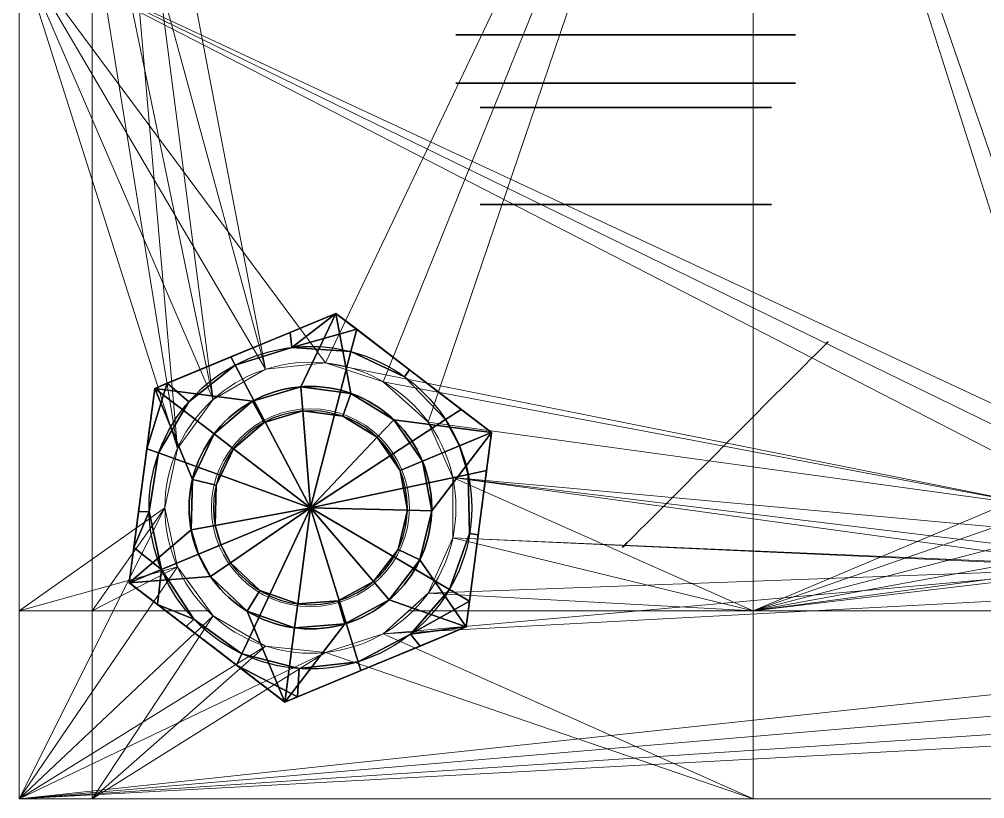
# Model space of a CAD drawing. Header units: millimetres. Extents: x -193 to 143, y -35 to 118.
# Drawn here: x 0 to 39.79, y 0 to 32.14 of the extents above; entities that cross this region are included whole.
import ezdxf
from ezdxf.lldxf.tags import DXFTag

# ---------------------------------------------------------------- set-up
doc = ezdxf.new("R2010")
doc.units = ezdxf.units.MM
doc.layers.add('1', color=7, linetype='Continuous', true_color=0xffffff)
tags = doc.linetypes.add('DASHED', pattern=[25.72, 12.86, -12.86]).pattern_tags.tags
tags[6:7] = [DXFTag(74, 4), DXFTag(75, 0), DXFTag(340, '0'), DXFTag(46, 0.0), DXFTag(50, 0.0), DXFTag(44, 0.0), DXFTag(45, 0.0)]
tags[4:5] = [DXFTag(74, 4), DXFTag(75, 0), DXFTag(340, '0'), DXFTag(46, 0.0), DXFTag(50, 0.0), DXFTag(44, 0.0), DXFTag(45, 0.0)]

# ---------------------------------------------------------------- blocks, each defined once
blk = doc.blocks.new('UG_SURFACE_001')
at = {"layer": '1', "color": 30, "linetype": 'Continuous', "lineweight": 18}
for points in [[(0, 55), (7.985217, 16.458869), (6.518727, 14.44042)], [(6.518727, 14.44042), (6, 12), (0, 7.75), (0, 55)], [(0, 55), (10.145898, 17.706338), (7.985217, 16.458869)], [(12.62717, 17.967131), (10.145898, 17.706338), (0, 55), (30.25, 55)], [(0, 55), (0, 7.75), (0, 46, 12)], [(15, 17.196152), (12.62717, 17.967131), (30.25, 55)], [(30.25, 55), (16.854102, 15.526712), (15, 17.196152)], [(17.868886, 13.24747), (16.854102, 15.526712), (30.25, 55), (30.25, 7.75)], [(30.25, 55), (64.999998, 55), (45.26132, 14.486304), (44.227459, 14.377641)], [(30.25, 7.75), (30.25, 55), (43.327175, 13.857862), (42.716138, 13.016841)], [(44.227459, 14.377641), (43.327175, 13.857862), (30.25, 55)], [(0, 35, 12), (0, 46, 12), (0, 7.75)], [(0, 35, 12), (0, 0, 12), (6, 12, 12), (6.518727, 14.44042, 12)], [(0, 35, 12), (10.145898, 17.706338, 12), (12.62717, 17.967131, 12)], [(12.62717, 17.967131, 12), (42.5, 12, 12), (42.716138, 13.016841, 12), (0, 35, 12)], [(6.518727, 14.44042, 12), (7.985217, 16.458869, 12), (0, 35, 12)], [(7.985217, 16.458869, 12), (10.145898, 17.706338, 12), (0, 35, 12)], [(42.716138, 13.016841, 12), (43.327175, 13.857862, 12), (0, 35, 12)], [(0, 35, 12), (43.327175, 13.857862, 12), (44.227459, 14.377641, 12)], [(44.227459, 14.377641, 12), (45.26132, 14.486304, 12), (129.999995, 35, 12), (0, 35, 12)], [(0, 7.75), (0, 0), (0, 0, 12), (0, 35, 12)], [(12.62717, 17.967131), (12.62717, 17.967131, 12), (10.145898, 17.706338, 12), (10.145898, 17.706338)], [(15, 17.196152), (15, 17.196152, 12), (12.62717, 17.967131, 12), (12.62717, 17.967131)], [(42.5, 12, 12), (12.62717, 17.967131, 12), (15, 17.196152, 12)], [(10.145898, 17.706338), (10.145898, 17.706338, 12), (7.985217, 16.458869, 12), (7.985217, 16.458869)], [(16.854102, 15.526712), (16.854102, 15.526712, 12), (15, 17.196152, 12), (15, 17.196152)], [(15, 17.196152, 12), (16.854102, 15.526712, 12), (42.5, 12, 12)], [(7.985217, 16.458869), (7.985217, 16.458869, 12), (6.518727, 14.44042, 12), (6.518727, 14.44042)], [(17.868886, 13.24747), (17.868886, 13.24747, 12), (16.854102, 15.526712, 12), (16.854102, 15.526712)], [(42.716138, 10.983159, 12), (42.5, 12, 12), (16.854102, 15.526712, 12), (17.868886, 13.24747, 12)], [(6.518727, 14.44042), (6.518727, 14.44042, 12), (6, 12, 12), (6, 12)], [(17.868886, 10.75253), (17.868886, 10.75253, 12), (17.868886, 13.24747, 12), (17.868886, 13.24747)], [(44.227459, 9.622359, 12), (17.868886, 13.24747, 12), (17.868886, 10.75253, 12)], [(17.868886, 13.24747, 12), (43.327175, 10.142138, 12), (42.716138, 10.983159, 12)], [(17.868886, 13.24747, 12), (44.227459, 9.622359, 12), (43.327175, 10.142138, 12)], [(30.25, 7.75), (17.868886, 10.75253), (17.868886, 13.24747)], [(42.716138, 13.016841), (42.5, 12), (30.25, 7.75)], [(0, 0, 12), (6.518727, 9.55958, 12), (6, 12, 12)], [(15, 6.803847, 12), (12.62717, 6.032869, 12), (0, 0, 12), (112.000003, 12, 12)], [(112.518728, 9.55958, 12), (112.000003, 12, 12), (0, 0, 12)], [(6, 12), (6.518727, 9.55958), (0, 7.75)], [(6, 12), (6, 12, 12), (6.518727, 9.55958, 12), (6.518727, 9.55958)], [(45.26132, 9.513696, 12), (15, 6.803847, 12), (112.000003, 12, 12)], [(30.25, 7.75), (42.5, 12), (42.716138, 10.983159)], [(16.854102, 8.473288), (16.854102, 8.473288, 12), (17.868886, 10.75253, 12), (17.868886, 10.75253)], [(17.868886, 10.75253, 12), (16.854102, 8.473288, 12), (45.26132, 9.513696, 12)], [(30.25, 7.75), (16.854102, 8.473288), (17.868886, 10.75253)], [(17.868886, 10.75253, 12), (45.26132, 9.513696, 12), (44.227459, 9.622359, 12)], [(42.716138, 10.983159), (43.327175, 10.142138), (30.25, 7.75)], [(43.327175, 10.142138), (44.227459, 9.622359), (30.25, 7.75)], [(0, 0, 12), (113.985218, 7.541131, 12), (112.518728, 9.55958, 12)], [(7.985217, 7.541131, 12), (6.518727, 9.55958, 12), (0, 0, 12)], [(6.518727, 9.55958), (7.833464, 7.75), (0, 7.75)], [(7.833464, 7.75), (6.518727, 9.55958), (6.518727, 9.55958, 12), (7.985217, 7.541131, 12)], [(30.25, 7.75), (44.227459, 9.622359), (45.26132, 9.513696)], [(45.26132, 9.513696, 12), (16.854102, 8.473288, 12), (15, 6.803847, 12)], [(45.26132, 9.513696), (64.999998, 7.75), (30.25, 7.75)], [(16.050808, 7.75), (15, 6.803847), (15, 6.803847, 12), (16.854102, 8.473288, 12)], [(16.854102, 8.473288, 12), (16.854102, 8.473288), (16.050808, 7.75)], [(30.25, 7.75), (16.050808, 7.75), (16.854102, 8.473288)], [(0, 0), (0, 7.75), (7.833464, 7.75), (7.985217, 7.541131)], [(7.985217, 7.541131, 12), (7.985217, 7.541131), (7.833464, 7.75)], [(15, 6.803847), (16.050808, 7.75), (30.25, 7.75), (30.25, 0)], [(30.25, 7.75), (64.999998, 7.75), (64.999998, 0), (30.25, 0)], [(0, 0, 12), (10.145898, 6.293661, 12), (7.985217, 7.541131, 12)], [(116.145901, 6.293661, 12), (113.985218, 7.541131, 12), (0, 0, 12)], [(7.985217, 7.541131), (10.145898, 6.293661), (0, 0)], [(7.985217, 7.541131), (7.985217, 7.541131, 12), (10.145898, 6.293661, 12), (10.145898, 6.293661)], [(12.62717, 6.032869), (12.62717, 6.032869, 12), (15, 6.803847, 12), (15, 6.803847)], [(30.25, 0), (12.62717, 6.032869), (15, 6.803847)], [(0, 0, 12), (12.62717, 6.032869, 12), (10.145898, 6.293661, 12)], [(0, 0, 12), (129.999995, 0, 12), (118.627168, 6.032869, 12), (116.145901, 6.293661, 12)], [(10.145898, 6.293661), (12.62717, 6.032869), (30.25, 0), (0, 0)], [(10.145898, 6.293661), (10.145898, 6.293661, 12), (12.62717, 6.032869, 12), (12.62717, 6.032869)], [(129.999995, 0, 12), (0, 0, 12), (30.25, 0), (64.999998, 0)], [(0, 0, 12), (0, 0), (30.25, 0)]]:
    blk.add_3dface(points, dxfattribs=at)
blk = doc.blocks.new('stoika_KR1_BODY')
at = {"layer": '1', "color": 30, "linetype": 'Continuous', "lineweight": 18}
for p, q in [((0, 110), (0, 0)), ((0, 0, 12), (0, 35, 12)), ((0, 0), (0, 0, 12)), ((130, 0, 12), (0, 0, 12)), ((0, 0), (130, 0))]:
    blk.add_line(p, q, dxfattribs=at)
at = {"layer": '1', "color": 30, "linetype": 'Continuous', "lineweight": 18, "extrusion": (0, 0, -1)}
for centre in [(-12, 12), (-12, 12, -12)]:
    blk.add_circle(centre, 6, dxfattribs=at)
at = {"layer": '1', "color": 30, "linetype": 'Continuous', "lineweight": 18}
blk.add_blockref('UG_SURFACE_001', (0, 0), dxfattribs=at)
blk = doc.blocks.new('UG_SURFACE_006')
at = {"layer": '1', "color": 30, "linetype": 'Continuous', "lineweight": 18}
for points in [[(3, 55, 12), (0, 55, 12), (0, 7.75, 12), (3, 7.75, 12)], [(0, 55), (7.985217, 16.458869), (6.518727, 14.44042)], [(0, 55), (10.145898, 17.706338), (7.985217, 16.458869)], [(6.518727, 14.44042), (6, 12), (0, 7.75), (0, 55)], [(12.62717, 17.967131), (10.145898, 17.706338), (0, 55), (30.25, 55)], [(0, 55), (0, 7.75), (0, 7.75, 12), (0, 55, 12)], [(3, 55, 12), (3, 7.75, 12), (6, 12, 12), (6.518727, 14.44042, 12)], [(30.25, 55, 12), (3, 55, 12), (10.145898, 17.706338, 12), (12.62717, 17.967131, 12)], [(6.518727, 14.44042, 12), (7.985217, 16.458869, 12), (3, 55, 12)], [(7.985217, 16.458869, 12), (10.145898, 17.706338, 12), (3, 55, 12)], [(30.25, 55, 12), (12.62717, 17.967131, 12), (15, 17.196152, 12)], [(15, 17.196152), (12.62717, 17.967131), (30.25, 55)], [(15, 17.196152, 12), (16.854102, 15.526712, 12), (30.25, 55, 12)], [(30.25, 55), (16.854102, 15.526712), (15, 17.196152)], [(30.25, 7.75, 12), (30.25, 55, 12), (16.854102, 15.526712, 12), (17.868886, 13.24747, 12)], [(17.868886, 13.24747), (16.854102, 15.526712), (30.25, 55), (30.25, 7.75)], [(30.25, 55, 12), (43.327175, 13.857862, 12), (44.227459, 14.377641, 12)], [(44.227459, 14.377641, 12), (45.26132, 14.486304, 12), (64.999998, 55, 12), (30.25, 55, 12)], [(42.716138, 13.016841, 12), (43.327175, 13.857862, 12), (30.25, 55, 12), (30.25, 7.75, 12)], [(30.25, 55), (64.999998, 55), (45.26132, 14.486304), (44.227459, 14.377641)], [(30.25, 7.75), (30.25, 55), (43.327175, 13.857862), (42.716138, 13.016841)], [(44.227459, 14.377641), (43.327175, 13.857862), (30.25, 55)], [(12.62717, 17.967131), (12.62717, 17.967131, 12), (10.145898, 17.706338, 12), (10.145898, 17.706338)], [(15, 17.196152), (15, 17.196152, 12), (12.62717, 17.967131, 12), (12.62717, 17.967131)], [(10.145898, 17.706338), (10.145898, 17.706338, 12), (7.985217, 16.458869, 12), (7.985217, 16.458869)], [(16.854102, 15.526712), (16.854102, 15.526712, 12), (15, 17.196152, 12), (15, 17.196152)], [(7.985217, 16.458869), (7.985217, 16.458869, 12), (6.518727, 14.44042, 12), (6.518727, 14.44042)], [(17.868886, 13.24747), (17.868886, 13.24747, 12), (16.854102, 15.526712, 12), (16.854102, 15.526712)], [(6.518727, 14.44042), (6.518727, 14.44042, 12), (6, 12, 12), (6, 12)], [(17.868886, 10.75253), (17.868886, 10.75253, 12), (17.868886, 13.24747, 12), (17.868886, 13.24747)], [(17.868886, 13.24747, 12), (17.868886, 10.75253, 12), (30.25, 7.75, 12)], [(30.25, 7.75), (17.868886, 10.75253), (17.868886, 13.24747)], [(30.25, 7.75, 12), (42.5, 12, 12), (42.716138, 13.016841, 12)], [(42.716138, 13.016841), (42.5, 12), (30.25, 7.75)], [(6, 12), (6.518727, 9.55958), (0, 7.75)], [(3, 7.75, 12), (6.518727, 9.55958, 12), (6, 12, 12)], [(6, 12), (6, 12, 12), (6.518727, 9.55958, 12), (6.518727, 9.55958)], [(42.716138, 10.983159, 12), (42.5, 12, 12), (30.25, 7.75, 12)], [(30.25, 7.75), (42.5, 12), (42.716138, 10.983159)], [(16.854102, 8.473288), (16.854102, 8.473288, 12), (17.868886, 10.75253, 12), (17.868886, 10.75253)], [(17.868886, 10.75253, 12), (16.854102, 8.473288, 12), (30.25, 7.75, 12)], [(30.25, 7.75), (16.854102, 8.473288), (17.868886, 10.75253)], [(30.25, 7.75, 12), (43.327175, 10.142138, 12), (42.716138, 10.983159, 12)], [(42.716138, 10.983159), (43.327175, 10.142138), (30.25, 7.75)], [(30.25, 7.75, 12), (44.227459, 9.622359, 12), (43.327175, 10.142138, 12)], [(43.327175, 10.142138), (44.227459, 9.622359), (30.25, 7.75)], [(6.518727, 9.55958), (7.833464, 7.75), (0, 7.75)], [(3, 7.75, 12), (7.833464, 7.75, 12), (6.518727, 9.55958, 12)], [(7.833464, 7.75), (6.518727, 9.55958), (6.518727, 9.55958, 12), (7.833464, 7.75, 12)], [(45.26132, 9.513696, 12), (44.227459, 9.622359, 12), (30.25, 7.75, 12)], [(30.25, 7.75), (44.227459, 9.622359), (45.26132, 9.513696)], [(30.25, 7.75, 12), (64.999998, 7.75, 12), (45.26132, 9.513696, 12)], [(45.26132, 9.513696), (64.999998, 7.75), (30.25, 7.75)], [(16.050808, 7.75, 12), (16.854102, 8.473288, 12), (16.854102, 8.473288), (16.050808, 7.75)], [(16.854102, 8.473288, 12), (16.050808, 7.75, 12), (30.25, 7.75, 12)], [(30.25, 7.75), (16.050808, 7.75), (16.854102, 8.473288)], [(3, 7.75, 12), (0, 7.75, 12), (0, 0, 12), (3, 0, 12)], [(0, 0), (0, 7.75), (7.833464, 7.75), (7.985217, 7.541131)], [(0, 7.75), (0, 0), (0, 0, 12), (0, 7.75, 12)], [(7.985217, 7.541131, 12), (7.833464, 7.75, 12), (3, 7.75, 12), (3, 0, 12)], [(7.833464, 7.75, 12), (7.985217, 7.541131, 12), (7.985217, 7.541131), (7.833464, 7.75)], [(16.050808, 7.75), (15, 6.803847), (15, 6.803847, 12), (16.050808, 7.75, 12)], [(30.25, 0, 12), (30.25, 7.75, 12), (16.050808, 7.75, 12), (15, 6.803847, 12)], [(15, 6.803847), (16.050808, 7.75), (30.25, 7.75), (30.25, 0)], [(64.999998, 7.75, 12), (30.25, 7.75, 12), (30.25, 0, 12), (64.999998, 0, 12)], [(30.25, 7.75), (64.999998, 7.75), (64.999998, 0), (30.25, 0)], [(7.985217, 7.541131), (10.145898, 6.293661), (0, 0)], [(3, 0, 12), (10.145898, 6.293661, 12), (7.985217, 7.541131, 12)], [(7.985217, 7.541131), (7.985217, 7.541131, 12), (10.145898, 6.293661, 12), (10.145898, 6.293661)], [(15, 6.803847, 12), (12.62717, 6.032869, 12), (3, 0, 12), (30.25, 0, 12)], [(12.62717, 6.032869), (12.62717, 6.032869, 12), (15, 6.803847, 12), (15, 6.803847)], [(30.25, 0), (12.62717, 6.032869), (15, 6.803847)], [(10.145898, 6.293661), (12.62717, 6.032869), (30.25, 0), (0, 0)], [(3, 0, 12), (12.62717, 6.032869, 12), (10.145898, 6.293661, 12)], [(10.145898, 6.293661), (10.145898, 6.293661, 12), (12.62717, 6.032869, 12), (12.62717, 6.032869)], [(0, 0), (30.25, 0), (30.25, 0, 12), (3, 0, 12)], [(3, 0, 12), (0, 0, 12), (0, 0)], [(30.25, 0), (64.999998, 0), (64.999998, 0, 12), (30.25, 0, 12)]]:
    blk.add_3dface(points, dxfattribs=at)
blk = doc.blocks.new('plohadka_pod_stoiku_KR1')
at = {"layer": '1', "color": 30, "linetype": 'Continuous', "lineweight": 18}
for p, q in [((0, 0, 12), (0, 110, 12)), ((0, 110), (0, 0)), ((0, 0), (0, 0, 12)), ((0, 0), (130, 0)), ((130, 0, 12), (0, 0, 12))]:
    blk.add_line(p, q, dxfattribs=at)
at = {"layer": '1', "color": 30, "linetype": 'Continuous', "lineweight": 18, "extrusion": (0, 0, -1)}
for centre in [(-12, 12, -12), (-12, 12)]:
    blk.add_circle(centre, 6, dxfattribs=at)
at = {"layer": '1', "color": 30, "linetype": 'Continuous', "lineweight": 18}
blk.add_blockref('UG_SURFACE_006', (0, 0), dxfattribs=at)
blk = doc.blocks.new('3033-0151_d12_BODY')
at = {"layer": '1', "color": 30, "linetype": 'Continuous', "lineweight": 25}
for centre, radius in [((0, 0, -4), 7), ((0, 0, -6), 7), ((0, 0, -11), 6)]:
    blk.add_circle(centre, radius, dxfattribs=at)
at = {"layer": '1', "color": 30, "linetype": 'Continuous', "lineweight": 25, "extrusion": (0, 0, -1)}
for centre in [(0, 0, 4), (0, 0, 7)]:
    blk.add_circle(centre, 6, dxfattribs=at)
at = {"layer": '1', "color": 30, "linetype": 'Continuous', "lineweight": 25, "extrusion": (-0.707107, 0, 0.707107)}
blk.add_circle((0, -11.87868, -17.67767), 6, dxfattribs=at)
blk = doc.blocks.new('UG_SURFACE_014')
at = {"layer": '1', "color": 251, "linetype": 'Continuous', "lineweight": 25}
for points in [[(-4.567727, 2.033683), (-3.345653, 3.715724), (-4.041452, 7), (-8.082904, 0)], [(-5.954344, 3.686774, -5.79601), (-7.29553, 1.363771, -5.554342), (-8.082904, 0), (-4.041452, 7)], [(-4.041452, 7), (-4.580755, 6.0659, -5.450816), (-5.954344, 3.686774, -5.79601)], [(-4.041452, 7), (-4.041452, 7, -5.172713), (-4.580755, 6.0659, -5.450816)], [(-1.819859, 6.39614, -6), (-4.580755, 6.0659, -5.450816), (-4.041452, 7, -5.172713)], [(-4.041452, 7), (-3.345653, 3.715724), (-1.545085, 4.755283)], [(-1.545085, 4.755283), (0.522642, 4.97261), (4.041452, 7), (-4.041452, 7)], [(0.648646, 7, -5.780614), (-1.991672, 7, -5.637524), (-4.041452, 7), (4.041452, 7)], [(-1.991672, 7, -5.637524), (-4.041452, 7, -5.172713), (-4.041452, 7)], [(-4.041452, 7, -5.172713), (-1.991672, 7, -5.637524), (-1.819859, 6.39614, -6)], [(0.648646, 7, -5.780614), (0.613585, 6.621632, -6), (-1.819859, 6.39614, -6), (-1.991672, 7, -5.637524)], [(4.041452, 7), (0.522642, 4.97261), (2.5, 4.330127)], [(3.485586, 7, -5.324614), (2.96416, 5.952836, -6), (0.613585, 6.621632, -6), (0.648646, 7, -5.780614)], [(4.041452, 7), (3.485586, 7, -5.324614), (0.648646, 7, -5.780614)], [(2.5, 4.330127), (4.045085, 2.938926), (4.041452, 7)], [(5.295666, 4.827637, -5.702144), (4.914409, 4.480076, -6), (2.96416, 5.952836, -6), (3.485586, 7, -5.324614)], [(4.041452, 7), (4.041452, 7, -5.172713), (3.485586, 7, -5.324614)], [(3.485586, 7, -5.324614), (4.041452, 7, -5.172713), (5.295666, 4.827637, -5.702144)], [(8.082904, 0), (4.041452, 7), (4.045085, 2.938926), (4.890738, 1.039558)], [(4.041452, 7), (8.082904, 0), (6.605478, 2.558976, -5.749526), (5.295666, 4.827637, -5.702144)], [(5.295666, 4.827637, -5.702144), (4.041452, 7, -5.172713), (4.041452, 7)], [(-1.819859, 6.39614, -6), (-4.00752, 5.306814, -6), (-4.580755, 6.0659, -5.450816)], [(-4.00752, 5.306814, -6), (-1.819859, 6.39614, -6), (0.613585, 6.621632, -6), (0, 0, -6)], [(0.613585, 6.621632, -6), (2.96416, 5.952836, -6), (4.914409, 4.480076, -6), (0, 0, -6)], [(-4.580755, 6.0659, -5.450816), (-4.00752, 5.306814, -6), (-5.653944, 3.500774, -6), (-5.954344, 3.686774, -5.79601)], [(0, 0, -6), (-6.536771, 1.221934, -6), (-5.653944, 3.500774, -6), (-4.00752, 5.306814, -6)], [(0.522642, 4.97261, 39.000001), (-1.545085, 4.755283, 39.000001), (-1.236068, 3.804226, 39.999999), (0.418114, 3.978088, 39.999999)], [(-1.545085, 4.755283), (-1.545085, 4.755283, 39.000001), (0.522642, 4.97261, 39.000001), (0.522642, 4.97261)], [(2.5, 4.330127, 39.000001), (0.522642, 4.97261, 39.000001), (0.418114, 3.978088, 39.999999), (2, 3.464102, 39.999999)], [(0.522642, 4.97261), (0.522642, 4.97261, 39.000001), (2.5, 4.330127, 39.000001), (2.5, 4.330127)], [(6.605478, 2.558976, -5.749526), (6.20094, 2.402257, -6), (4.914409, 4.480076, -6), (5.295666, 4.827637, -5.702144)], [(-1.545085, 4.755283, 39.000001), (-3.345653, 3.715724, 39.000001), (-2.676522, 2.972579, 39.999999), (-1.236068, 3.804226, 39.999999)], [(-3.345653, 3.715724), (-3.345653, 3.715724, 39.000001), (-1.545085, 4.755283, 39.000001), (-1.545085, 4.755283)], [(4.914409, 4.480076, -6), (6.20094, 2.402257, -6), (6.65, 0, -6), (0, 0, -6)], [(4.045085, 2.938926, 39.000001), (2.5, 4.330127, 39.000001), (2, 3.464102, 39.999999), (3.236068, 2.351141, 39.999999)], [(2.5, 4.330127), (2.5, 4.330127, 39.000001), (4.045085, 2.938926, 39.000001), (4.045085, 2.938926)], [(-5.954344, 3.686774, -5.79601), (-5.653944, 3.500774, -6), (-6.536771, 1.221934, -6), (-7.29553, 1.363771, -5.554342)], [(-3.345653, 3.715724, 39.000001), (-4.567727, 2.033683, 39.000001), (-3.654182, 1.626947, 39.999999), (-2.676522, 2.972579, 39.999999)], [(-4.567727, 2.033683), (-4.567727, 2.033683, 39.000001), (-3.345653, 3.715724, 39.000001), (-3.345653, 3.715724)], [(-1.236068, 3.804226, 39.999999), (-2.676522, 2.972579, 39.999999), (-3.654182, 1.626947, 39.999999), (0, 0, 39.999999)], [(2, 3.464102, 39.999999), (0.418114, 3.978088, 39.999999), (-1.236068, 3.804226, 39.999999), (0, 0, 39.999999)], [(0, 0, 39.999999), (3.91259, 0.831647, 39.999999), (3.236068, 2.351141, 39.999999), (2, 3.464102, 39.999999)], [(4.890738, 1.039558, 39.000001), (4.045085, 2.938926, 39.000001), (3.236068, 2.351141, 39.999999), (3.91259, 0.831647, 39.999999)], [(4.045085, 2.938926), (4.045085, 2.938926, 39.000001), (4.890738, 1.039558, 39.000001), (4.890738, 1.039558)], [(6.20094, 2.402257, -6), (6.605478, 2.558976, -5.749526), (7.349374, 1.270511, -5.533279)], [(7.349374, 1.270511, -5.533279), (6.65, 0, -6), (6.20094, 2.402257, -6)], [(8.082904, 0), (7.349374, 1.270511, -5.533279), (6.605478, 2.558976, -5.749526)], [(-8.082904, 0), (-5, 0), (-4.567727, 2.033683)], [(-4.567727, 2.033683, 39.000001), (-5, 0, 39.000001), (-4, 0, 39.999999), (-3.654182, 1.626947, 39.999999)], [(-5, 0), (-5, 0, 39.000001), (-4.567727, 2.033683, 39.000001), (-4.567727, 2.033683)], [(-3.654182, 1.626947, 39.999999), (-4, 0, 39.999999), (-3.654182, -1.626947, 39.999999), (0, 0, 39.999999)], [(-7.29553, 1.363771, -5.554342), (-8.082904, 0, -5.172713), (-8.082904, 0)], [(-8.082904, 0, -5.172713), (-7.29553, 1.363771, -5.554342), (-6.536771, 1.221934, -6), (-6.65, 0, -6)], [(-6.536771, -1.221934, -6), (-6.65, 0, -6), (-6.536771, 1.221934, -6), (0, 0, -6)], [(7.349374, 1.270511, -5.533279), (8.082904, 0, -5.172713), (6.65, 0, -6)], [(8.082904, 0), (8.082904, 0, -5.172713), (7.349374, 1.270511, -5.533279)], [(3.91259, -0.831647, 39.999999), (4, 0, 39.999999), (3.91259, 0.831647, 39.999999), (0, 0, 39.999999)], [(5, 0, 39.000001), (4.890738, 1.039558, 39.000001), (3.91259, 0.831647, 39.999999), (4, 0, 39.999999)], [(5, 0), (4.890738, 1.039558), (4.890738, 1.039558, 39.000001), (5, 0, 39.000001)], [(4.890738, 1.039558), (5, 0), (8.082904, 0)], [(-8.082904, 0), (-4.567727, -2.033683), (-5, 0)], [(-3.345653, -3.715724), (-4.567727, -2.033683), (-8.082904, 0), (-4.041452, -7)], [(-4.041452, -7), (-8.082904, 0), (-7.29553, -1.363771, -5.554342), (-5.954344, -3.686774, -5.79601)], [(-8.082904, 0), (-8.082904, 0, -5.172713), (-7.29553, -1.363771, -5.554342)], [(-6.65, 0, -6), (-6.536771, -1.221934, -6), (-7.29553, -1.363771, -5.554342), (-8.082904, 0, -5.172713)], [(-4.00752, -5.306814, -6), (-5.653944, -3.500774, -6), (-6.536771, -1.221934, -6), (0, 0, -6)], [(-5, 0, 39.000001), (-4.567727, -2.033683, 39.000001), (-3.654182, -1.626947, 39.999999), (-4, 0, 39.999999)], [(-4.567727, -2.033683), (-4.567727, -2.033683, 39.000001), (-5, 0, 39.000001), (-5, 0)], [(0.613585, -6.621632, -6), (-1.819859, -6.39614, -6), (-4.00752, -5.306814, -6), (0, 0, -6)], [(-3.654182, -1.626947, 39.999999), (-2.676522, -2.972579, 39.999999), (-1.236068, -3.804226, 39.999999), (0, 0, 39.999999)], [(-1.236068, -3.804226, 39.999999), (0.418114, -3.978088, 39.999999), (2, -3.464102, 39.999999), (0, 0, 39.999999)], [(2, -3.464102, 39.999999), (3.236068, -2.351141, 39.999999), (3.91259, -0.831647, 39.999999), (0, 0, 39.999999)], [(6.65, 0, -6), (6.20094, -2.402257, -6), (4.914409, -4.480076, -6), (0, 0, -6)], [(4.914409, -4.480076, -6), (2.96416, -5.952836, -6), (0.613585, -6.621632, -6), (0, 0, -6)], [(4, 0, 39.999999), (3.91259, -0.831647, 39.999999), (4.890738, -1.039558, 39.000001), (5, 0, 39.000001)], [(4.890738, -1.039558), (4.045085, -2.938926), (4.041452, -7), (8.082904, 0)], [(5.295666, -4.827637, -5.702144), (6.605478, -2.558976, -5.749526), (8.082904, 0), (4.041452, -7)], [(5, 0, 39.000001), (4.890738, -1.039558, 39.000001), (4.890738, -1.039558), (5, 0)], [(8.082904, 0), (5, 0), (4.890738, -1.039558)], [(6.20094, -2.402257, -6), (6.65, 0, -6), (7.350142, -1.26918, -5.532973)], [(6.605478, -2.558976, -5.749526), (7.350142, -1.26918, -5.532973), (8.082904, 0)], [(6.65, 0, -6), (8.082904, 0, -5.172713), (7.350142, -1.26918, -5.532973)], [(7.350142, -1.26918, -5.532973), (8.082904, 0, -5.172713), (8.082904, 0)], [(4.045085, -2.938926, 39.000001), (4.890738, -1.039558, 39.000001), (3.91259, -0.831647, 39.999999), (3.236068, -2.351141, 39.999999)], [(4.890738, -1.039558), (4.890738, -1.039558, 39.000001), (4.045085, -2.938926, 39.000001), (4.045085, -2.938926)], [(-7.29553, -1.363771, -5.554342), (-6.536771, -1.221934, -6), (-5.653944, -3.500774, -6), (-5.954344, -3.686774, -5.79601)], [(7.350142, -1.26918, -5.532973), (6.605478, -2.558976, -5.749526), (6.20094, -2.402257, -6)], [(-4.567727, -2.033683, 39.000001), (-3.345653, -3.715724, 39.000001), (-2.676522, -2.972579, 39.999999), (-3.654182, -1.626947, 39.999999)], [(-3.345653, -3.715724), (-3.345653, -3.715724, 39.000001), (-4.567727, -2.033683, 39.000001), (-4.567727, -2.033683)], [(2.5, -4.330127, 39.000001), (4.045085, -2.938926, 39.000001), (3.236068, -2.351141, 39.999999), (2, -3.464102, 39.999999)], [(5.295666, -4.827637, -5.702144), (4.914409, -4.480076, -6), (6.20094, -2.402257, -6), (6.605478, -2.558976, -5.749526)], [(-3.345653, -3.715724, 39.000001), (-1.545085, -4.755283, 39.000001), (-1.236068, -3.804226, 39.999999), (-2.676522, -2.972579, 39.999999)], [(4.045085, -2.938926), (4.045085, -2.938926, 39.000001), (2.5, -4.330127, 39.000001), (2.5, -4.330127)], [(4.041452, -7), (4.045085, -2.938926), (2.5, -4.330127)], [(-5.954344, -3.686774, -5.79601), (-5.653944, -3.500774, -6), (-4.00752, -5.306814, -6), (-4.580755, -6.0659, -5.450816)], [(0.522642, -4.97261, 39.000001), (2.5, -4.330127, 39.000001), (2, -3.464102, 39.999999), (0.418114, -3.978088, 39.999999)], [(-5.954344, -3.686774, -5.79601), (-4.580755, -6.0659, -5.450816), (-4.041452, -7)], [(-4.041452, -7), (-1.545085, -4.755283), (-3.345653, -3.715724)], [(-1.545085, -4.755283), (-1.545085, -4.755283, 39.000001), (-3.345653, -3.715724, 39.000001), (-3.345653, -3.715724)], [(-1.545085, -4.755283, 39.000001), (0.522642, -4.97261, 39.000001), (0.418114, -3.978088, 39.999999), (-1.236068, -3.804226, 39.999999)], [(2.5, -4.330127), (2.5, -4.330127, 39.000001), (0.522642, -4.97261, 39.000001), (0.522642, -4.97261)], [(2.5, -4.330127), (0.522642, -4.97261), (4.041452, -7)], [(-4.041452, -7), (4.041452, -7), (0.522642, -4.97261), (-1.545085, -4.755283)], [(0.522642, -4.97261), (0.522642, -4.97261, 39.000001), (-1.545085, -4.755283, 39.000001), (-1.545085, -4.755283)], [(3.485586, -7, -5.324614), (2.96416, -5.952836, -6), (4.914409, -4.480076, -6), (5.295666, -4.827637, -5.702144)], [(5.295666, -4.827637, -5.702144), (4.041452, -7, -5.172713), (3.485586, -7, -5.324614)], [(4.041452, -7), (4.041452, -7, -5.172713), (5.295666, -4.827637, -5.702144)], [(-4.580755, -6.0659, -5.450816), (-4.00752, -5.306814, -6), (-1.819859, -6.39614, -6)], [(0.648646, -7, -5.780614), (0.613585, -6.621632, -6), (2.96416, -5.952836, -6), (3.485586, -7, -5.324614)], [(-4.580755, -6.0659, -5.450816), (-4.041452, -7, -5.172713), (-4.041452, -7)], [(-4.041452, -7, -5.172713), (-4.580755, -6.0659, -5.450816), (-1.819859, -6.39614, -6)], [(-1.819859, -6.39614, -6), (-1.991672, -7, -5.637524), (-4.041452, -7, -5.172713)], [(-1.991672, -7, -5.637524), (-1.819859, -6.39614, -6), (0.613585, -6.621632, -6), (0.648646, -7, -5.780614)], [(4.041452, -7), (-4.041452, -7), (-1.991672, -7, -5.637524), (0.648646, -7, -5.780614)], [(-4.041452, -7), (-4.041452, -7, -5.172713), (-1.991672, -7, -5.637524)], [(0.648646, -7, -5.780614), (3.485586, -7, -5.324614), (4.041452, -7)], [(3.485586, -7, -5.324614), (4.041452, -7, -5.172713), (4.041452, -7)]]:
    blk.add_3dface(points, dxfattribs=at)
blk = doc.blocks.new('1009-m10x040_BODY')
at = {"layer": '1', "color": 251, "linetype": 'Continuous', "lineweight": 25}
for p, q in [((-4.041, 7), (-8.083, 0)), ((4.041, 7), (-4.041, 7)), ((-4.041, 7, -5.173), (-4.041, 7)), ((8.083, 0), (4.041, 7)), ((4.041, 7, -5.173), (4.041, 7)), ((-8.083, 0, -5.173), (-8.083, 0)), ((-8.083, 0), (-4.041, -7)), ((4.041, -7), (8.083, 0)), ((8.083, 0, -5.173), (8.083, 0)), ((-4.041, -7, -5.173), (-4.041, -7)), ((-4.041, -7), (4.041, -7)), ((4.041, -7, -5.173), (4.041, -7))]:
    blk.add_line(p, q, dxfattribs=at)
at = {"layer": '1', "color": 251, "linetype": 'Continuous', "lineweight": 25, "extrusion": (0, 0, -1)}
for centre, radius in [((0, 0, 6), 6.65), ((0, 0, -39), 5)]:
    blk.add_circle(centre, radius, dxfattribs=at)
at = {"layer": '1', "color": 251, "linetype": 'Continuous', "lineweight": 25}
for centre, radius in [((0, 0), 5), ((0, 0, 40), 4)]:
    blk.add_circle(centre, radius, dxfattribs=at)
at = {"layer": '1', "color": 4, "linetype": 'DASHED', "lineweight": 13, "extrusion": (0, 0, -1)}
for centre in [(0, 0, -14), (0, 0, -39)]:
    blk.add_circle(centre, 4.08, dxfattribs=at)
at = {"layer": '1', "color": 251, "linetype": 'Continuous', "lineweight": 25, "extrusion": (-0.866025, 0.5, -3.51385e-16)}
blk.add_open_spline([(-4.041, 7, -5.173), (-4.371, 6.429, -5.363), (-4.704, 5.853, -5.52), (-5.375, 4.69, -5.738), (-5.715, 4.102, -5.797), (-6.23, 3.209, -5.798), (-6.403, 2.91, -5.784), (-6.744, 2.319, -5.727), (-6.914, 2.025, -5.684), (-7.419, 1.149, -5.521), (-7.753, 0.572, -5.363), (-8.083, 0, -5.173)], degree=3, knots=[0, 0, 0, 0, 0.25, 0.25, 0.5, 0.5, 0.625, 0.625, 0.75, 0.75, 1, 1, 1, 1], dxfattribs=at)
at = {"layer": '1', "color": 251, "linetype": 'Continuous', "lineweight": 25, "extrusion": (-2.19767e-16, 1, 1.6602e-15)}
blk.add_open_spline([(4.041, 7, -5.173), (3.388, 7, -5.361), (2.726, 7, -5.518), (1.378, 7, -5.737), (0.685, 7, -5.798), (-0.682, 7, -5.798), (-1.361, 7, -5.739), (-2.71, 7, -5.522), (-3.383, 7, -5.363), (-4.041, 7, -5.173)], degree=3, knots=[0, 0, 0, 0, 0.25, 0.25, 0.5, 0.5, 0.75, 0.75, 1, 1, 1, 1], dxfattribs=at)
at = {"layer": '1', "color": 251, "linetype": 'Continuous', "lineweight": 25, "extrusion": (-0.866025, -0.5, -3.51385e-16)}
blk.add_open_spline([(8.083, 0, -5.173), (7.753, 0.571, -5.363), (7.421, 1.147, -5.52), (6.749, 2.31, -5.738), (6.41, 2.898, -5.797), (5.894, 3.791, -5.798), (5.722, 4.09, -5.784), (5.38, 4.681, -5.727), (5.211, 4.975, -5.684), (4.705, 5.851, -5.521), (4.372, 6.428, -5.363), (4.041, 7, -5.173)], degree=3, knots=[0, 0, 0, 0, 0.25, 0.25, 0.5, 0.5, 0.625, 0.625, 0.75, 0.75, 1, 1, 1, 1], dxfattribs=at)
at = {"layer": '1', "color": 251, "linetype": 'Continuous', "lineweight": 25, "extrusion": (-0.866025, -0.5, -2.10831e-15)}
blk.add_open_spline([(-8.083, 0, -5.173), (-7.753, -0.571, -5.363), (-7.421, -1.147, -5.52), (-6.749, -2.31, -5.738), (-6.41, -2.898, -5.797), (-5.894, -3.791, -5.798), (-5.722, -4.09, -5.784), (-5.38, -4.681, -5.727), (-5.211, -4.975, -5.684), (-4.705, -5.851, -5.521), (-4.372, -6.428, -5.363), (-4.041, -7, -5.173)], degree=3, knots=[0, 0, 0, 0, 0.25, 0.25, 0.5, 0.5, 0.625, 0.625, 0.75, 0.75, 1, 1, 1, 1], dxfattribs=at)
at = {"layer": '1', "color": 251, "linetype": 'Continuous', "lineweight": 25, "extrusion": (-0.866025, 0.5, -1.40554e-15)}
blk.add_open_spline([(4.041, -7, -5.173), (4.371, -6.429, -5.363), (4.704, -5.853, -5.52), (5.375, -4.69, -5.738), (5.715, -4.102, -5.797), (6.23, -3.209, -5.798), (6.403, -2.91, -5.784), (6.744, -2.319, -5.727), (6.914, -2.025, -5.684), (7.419, -1.149, -5.521), (7.753, -0.572, -5.363), (8.083, 0, -5.173)], degree=3, knots=[0, 0, 0, 0, 0.25, 0.25, 0.5, 0.5, 0.625, 0.625, 0.75, 0.75, 1, 1, 1, 1], dxfattribs=at)
at = {"layer": '1', "color": 251, "linetype": 'Continuous', "lineweight": 25, "extrusion": (-3.90202e-30, 1, 1.42042e-15)}
blk.add_open_spline([(-4.041, -7, -5.173), (-3.383, -7, -5.363), (-2.71, -7, -5.522), (-1.361, -7, -5.739), (-0.682, -7, -5.798), (0.685, -7, -5.798), (1.378, -7, -5.737), (2.726, -7, -5.518), (3.388, -7, -5.361), (4.041, -7, -5.173)], degree=3, knots=[0, 0, 0, 0, 0.25, 0.25, 0.5, 0.5, 0.75, 0.75, 1, 1, 1, 1], dxfattribs=at)
at = {"layer": '1', "color": 251, "linetype": 'Continuous', "lineweight": 25}
blk.add_blockref('UG_SURFACE_014', (0, 0), dxfattribs=at)

msp = doc.modelspace()

# ---------------------------------------------------------------- block references
at = {"layer": '1', "color": 3, "linetype": 'Continuous', "lineweight": 18}
for name, p in [('stoika_KR1_BODY', (0, 0)), ('plohadka_pod_stoiku_KR1', (0, 0, -12))]:
    msp.add_blockref(name, p, dxfattribs=at)
at = {"layer": '1', "color": 3, "linetype": 'Continuous', "lineweight": 18, "extrusion": (0, 1, 0), "rotation": 180}
msp.add_blockref('3033-0151_d12_BODY', (-25, 65, 35.5), dxfattribs=at)
at = {"layer": '1', "color": 3, "linetype": 'Continuous', "lineweight": 18, "extrusion": (0, 0, -1), "rotation": 337.477326}
msp.add_blockref('1009-m10x040_BODY', (-12, 12, -12), dxfattribs=at)

doc.saveas('drawing.dxf')
